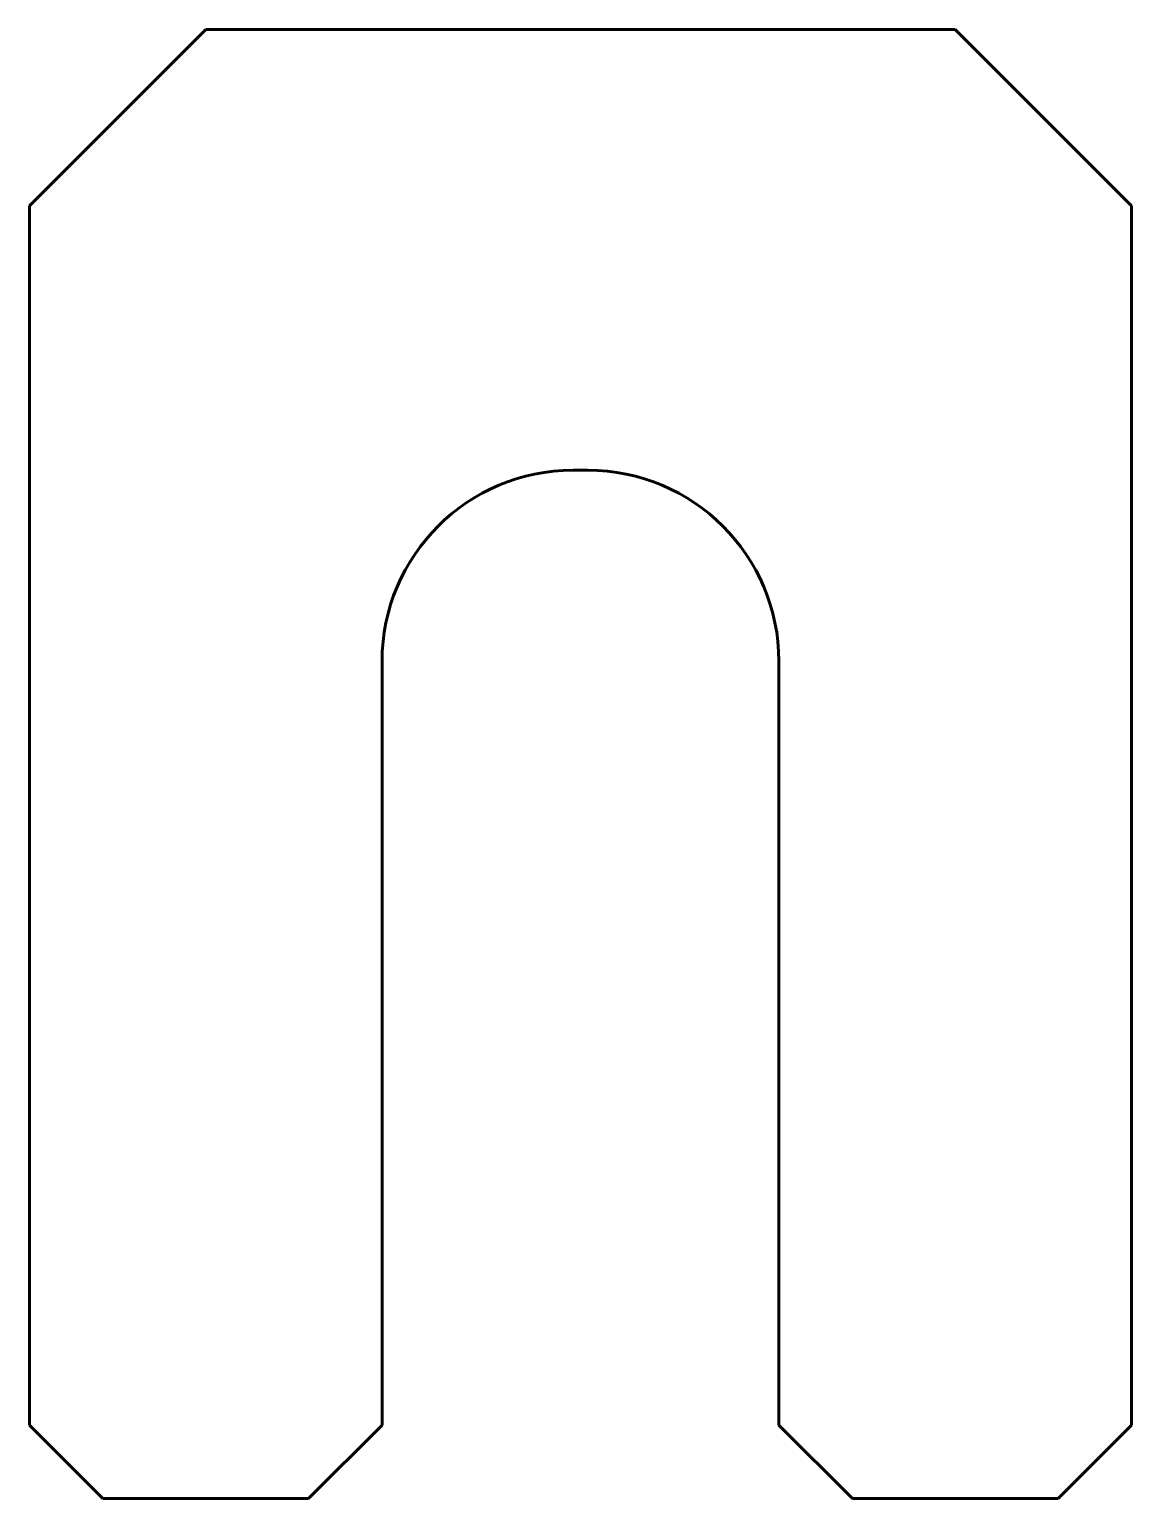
# Model space of a CAD drawing. Header units: millimetres. Extents: x -87 to -12, y -76 to 24.
import ezdxf

# ---------------------------------------------------------------- set-up
doc = ezdxf.new("R2010")
doc.units = ezdxf.units.MM
doc.linetypes.add('K5LT_BASIC', pattern=[0])

msp = doc.modelspace()

# ---------------------------------------------------------------- linework, layer by layer
at = {"color": 150, "linetype": 'K5LT_BASIC', "lineweight": 60}
for p, q in [((-75.05, 24.34), (-87.05, 12.34)), ((-75.05, 24.34), (-24.05, 24.34)), ((-24.05, 24.34), (-12.05, 12.34)), ((-87.05, 12.34), (-87.05, -70.66)), ((-12.05, 12.34), (-12.05, -70.66)), ((-49.55, -5.66), (-50.05, -5.66)), ((-49.55, -5.66), (-49.05, -5.66)), ((-63.05, -70.66), (-63.05, -18.66)), ((-36.05, -70.66), (-36.05, -18.66)), ((-82.05, -75.66), (-87.05, -70.66)), ((-68.05, -75.66), (-63.05, -70.66)), ((-36.05, -70.66), (-31.05, -75.66)), ((-17.05, -75.66), (-12.05, -70.66)), ((-82.05, -75.66), (-68.05, -75.66)), ((-31.05, -75.66), (-17.05, -75.66))]:
    msp.add_line(p, q, dxfattribs=at)
for centre, start, end in [((-50.05, -18.66), 90, 180), ((-49.05, -18.66), 0, 90)]:
    msp.add_arc(centre, 13, start, end, dxfattribs=at)

doc.saveas('drawing.dxf')
